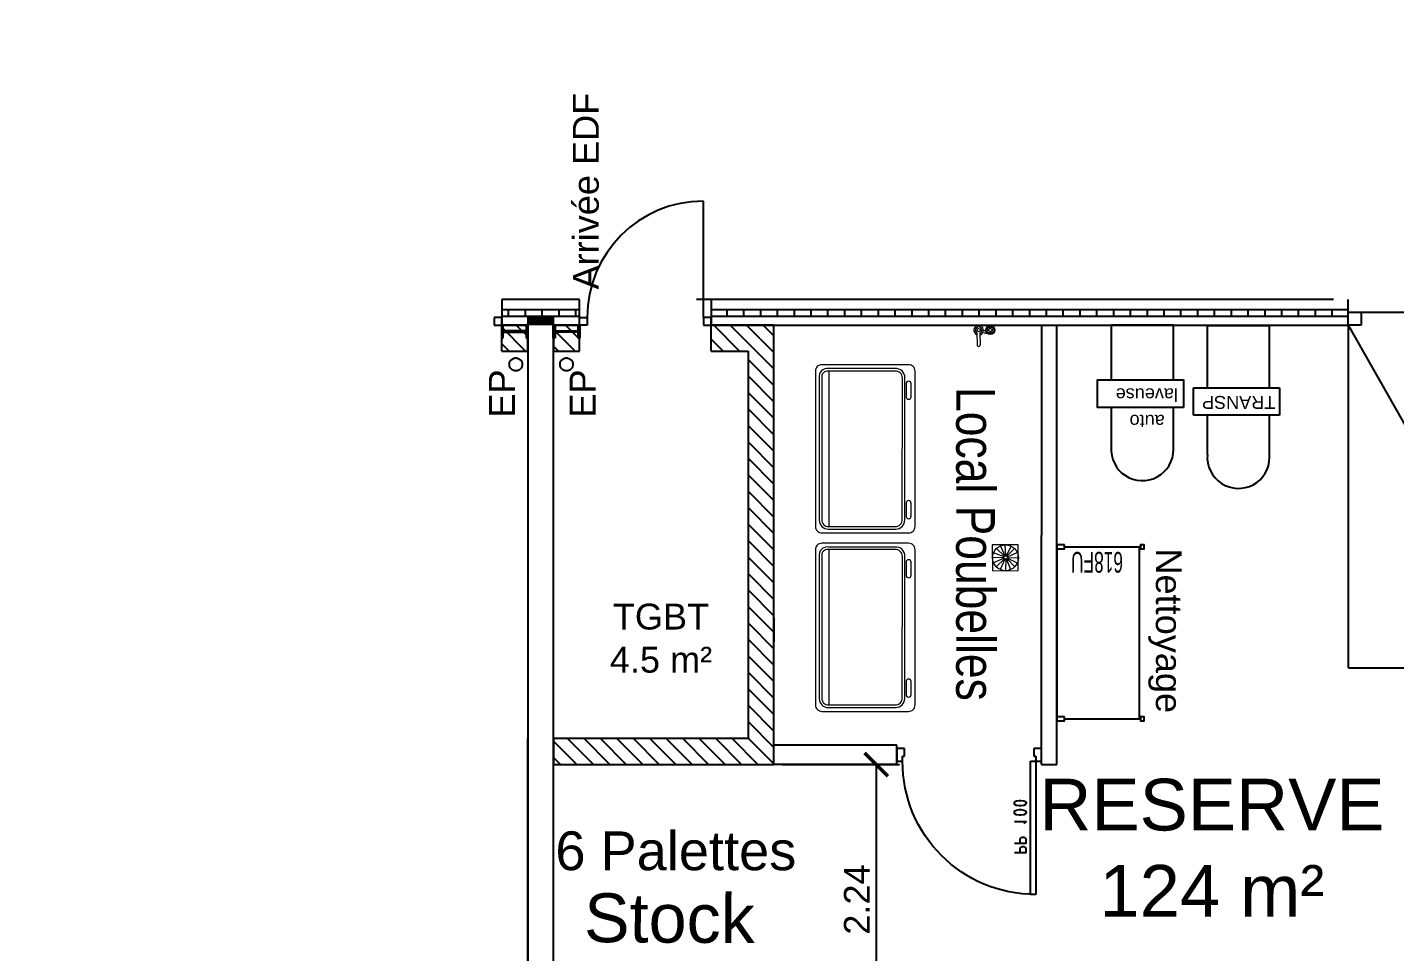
# Model space of a CAD drawing. Header units: millimetres. Extents: x 15590 to 15992, y 1055 to 1132.
# Drawn here: x 15892.7 to 15903.27, y 1110.51 to 1117.66 of the extents above; entities that cross this region are included whole.
import ezdxf
from ezdxf.enums import TextEntityAlignment as Align

# ---------------------------------------------------------------- set-up
doc = ezdxf.new("R2010")
doc.units = ezdxf.units.MM
doc.header["$MEASUREMENT"] = 0
for name, pattern in [('Cache', [564.444447, 282.222223, -282.222223]), ('CC1', [0.375, 0.25, -0.125]), ('Tirets', [0.004586, 0.002822, -0.001764])]:
    doc.linetypes.add(name, pattern=pattern)
doc.layers.get('0').update_dxf_attribs({"lineweight": 9})
for name, color, linetype in [('03_Projet', 7, 'Continuous'), ('05_Textes', 7, 'Continuous'), ('06-VBO', 3, 'Continuous'), ('59', 7, 'Continuous'), ('AEP-PTT-EDF', 7, 'Continuous'), ('Cotation', 7, 'Continuous'), ('EP', 7, 'Continuous'), ('FAMILLES', 8, 'Continuous'), ('gondole', 6, 'Continuous'), ('murs exterieurs.P', 7, 'Continuous'), ('murs interieurs.P', 7, 'Continuous'), ('Parois', 7, 'Continuous'), ('structure', 7, 'Continuous'), ('surgeles', 4, 'Continuous')]:
    doc.layers.add(name, color=color, linetype=linetype)
doc.layers.add('DM Divers', color=7, linetype='Continuous', lineweight=9)
doc.styles.add('Arial', font='arial.ttf')
doc.styles.add('Arial Narrow', font='ARIALN.TTF', dxfattribs={"height": 0.3})
doc.styles.add('GENERATED_STYLE_2', font='')
doc.styles.get("Standard").update_dxf_attribs({"font": 'swiss.ttf', "height": 0.2})
doc.styles.get('GENERATED_STYLE_2').set_extended_font_data('Arial Occidental')
doc.dimstyles.get("Standard").update_dxf_attribs({"dimtxt": 0.2, "dimasz": 0.18, "dimexe": 0.18, "dimexo": 0.0625, "dimgap": 0.05, "dimtad": 1, "dimzin": 4, "dimdsep": 46, "dimtxsty": 'Standard', "dimblk": 'ARCHTICK', "dimcen": 0.09, "dimadec": 0, "dimazin": 0, "dimtfac": 1, "dimtofl": 0, "dimtmove": 0, "dimatfit": 3, "dimfxl": 1, "dimtolj": 1, "dimtzin": 0, "dimarcsym": 0})
pattern_1 = [(90, (15888.23031, 1074.85421), (-0.13, 8e-18), []), (180, (15888.23031, 1074.85421), (-8e-18, -0.13), [])]
pattern_2 = [(135, (15888.23031, 1074.85421), (-0.0636396, -0.0636396), [])]

# ---------------------------------------------------------------- blocks, each defined once
blk = doc.blocks.new('Poubelle 1.30x0.77')
at = {"color": 7, "linetype": 'Continuous', "lineweight": 9}
blk.add_line((1.249, 0.668), (0.05, 0.668), dxfattribs=at)
for points in [[(1.25, 0.77), (0.05, 0.77, 0.418752), (0, 0.72), (0, 0.05, 0.431472), (0.05, 0), (1.25, 0, 0.434675), (1.3, 0.05), (1.3, 0.72, 0.441699)], [(0.1, 0.08), (1.199, 0.078, 0.445076), (1.271, 0.155), (1.271, 0.67, 0.499428), (1.198, 0.741), (0.099, 0.741, 0.41626), (0.03, 0.671), (0.03, 0.15, 0.416121)], [(0.104, 0.1), (1.199, 0.098, 0.445076), (1.251, 0.154), (1.251, 0.671, 0.517979), (1.2, 0.721), (0.103, 0.721, 0.45099), (0.05, 0.669), (0.05, 0.154, 0.457206)], [(0.13, 0.03), (0.23, 0.03, 0.999999), (0.23, 0.07), (0.13, 0.07, 0.999998)], [(1.053, 0.03), (1.153, 0.03, 0.999999), (1.153, 0.07), (1.053, 0.07, 0.999998)]]:
    blk.add_lwpolyline(points, format="xyb", close=True, dxfattribs=at)
blk = doc.blocks.new('PP100')
at = {"layer": '59', "color": 105, "linetype": 'Continuous'}
for p, q in [((107.5, 113), (103.5, 113)), ((103.5, 113), (103.5, 10)), ((107.5, 10), (107.5, 113)), ((0, 10), (4.5, 10)), ((0, 0), (0, 10)), ((6, 0), (0, 0)), ((4.5, 10), (4.5, 6)), ((4.5, 6), (6, 6)), ((6, 6), (6, 0)), ((103.5, 10), (107.5, 10)), ((106, 6), (107.5, 6)), ((106, 0), (106, 6)), ((112, 0), (106, 0)), ((107.5, 6), (107.5, 10)), ((107.5, 10), (112, 10)), ((112, 10), (112, 0))]:
    blk.add_line(p, q, dxfattribs=at)
for points in [[(91, 80.5, 0), (100, 80.5, 0), (100, 77.7, 0), (99.6, 76.8, 0), (99.2, 76.5, 0), (98.3, 76.2, 0), (97, 76.2, 0), (96.2, 76.5, 0), (95.7, 76.8, 0), (95.3, 77.7, 0), (95.3, 80.5, 0)], [(91, 73.3, 0), (100, 73.3, 0), (100, 70.5, 0), (99.6, 69.6, 0), (99.2, 69.3, 0), (98.3, 69, 0), (97, 69, 0), (96.2, 69.3, 0), (95.7, 69.6, 0), (95.3, 70.5, 0), (95.3, 73.3, 0)], [(98.7, 58.2, 0), (99.2, 57.6, 0), (100, 56.7, 0), (91, 56.7, 0)], [(100, 49.8, 0), (99.6, 50.7, 0), (98.3, 51.3, 0), (96.2, 51.7, 0), (94.9, 51.7, 0), (92.7, 51.3, 0), (91.4, 50.7, 0), (91, 49.8, 0), (91, 49.2, 0), (91.4, 48.3, 0), (92.7, 47.7, 0), (94.9, 47.4, 0), (96.2, 47.4, 0), (98.3, 47.7, 0), (99.6, 48.3, 0), (100, 49.2, 0), (100, 49.8, 0)], [(100, 42.6, 0), (99.6, 43.5, 0), (98.3, 44.1, 0), (96.2, 44.5, 0), (94.9, 44.5, 0), (92.7, 44.1, 0), (91.4, 43.5, 0), (91, 42.6, 0), (91, 42, 0), (91.4, 41.1, 0), (92.7, 40.5, 0), (94.9, 40.2, 0), (96.2, 40.2, 0), (98.3, 40.5, 0), (99.6, 41.1, 0), (100, 42, 0), (100, 42.6, 0)]]:
    blk.add_polyline3d(points, dxfattribs=at)
blk.add_arc((107.5, 10), 103, 90, 180, dxfattribs=at)
blk = doc.blocks.new('M618FU-1330')
for points in [[(-0.637, 1.345), (-0.647, 1.345), (-0.647, 1.36), (-0.677, 1.36), (-0.677, 1.33), (-0.647, 1.33), (-0.647, 1.345), (-0.637, 1.345)], [(-0.06, 1.345), (-0.637, 1.345)], [(-0.636, 0.015), (-0.636, 1.345)], [(-0.637, 0.015), (-0.647, 0.015), (-0.647, 0.03), (-0.677, 0.03), (-0.677, 0), (-0.647, 0), (-0.647, 0.015), (-0.637, 0.015)], [(-0.06, 0.015), (-0.637, 0.015)]]:
    blk.add_lwpolyline(points)
for points in [[(-0.06, 1.33), (0, 1.33), (0, 1.36), (-0.06, 1.36)], [(-0.06, 0), (0, 0), (0, 0.03), (-0.06, 0.03)]]:
    blk.add_lwpolyline(points, close=True)
at = {"color": 7, "lineweight": 25}
blk.add_lwpolyline([(0, 0.03), (0, 1.33)], dxfattribs=at)
at = {"color": 151, "lineweight": 15, "width": 0.6}
blk.add_text('618FU', height=0.16, dxfattribs=at).set_placement((-0.11, 0.135), align=Align.MIDDLE_RIGHT)
blk = doc.blocks.new('_ArchTick')
at = {"color": 0, "linetype": 'ByBlock', "const_width": 0.15}
blk.add_lwpolyline([(-0.5, -0.5), (0.5, 0.5)], dxfattribs=at)
blk = doc.blocks.new('*D469')
at = {"color": 0, "lineweight": -2, "transparency": 16777216}
for p, q in [((15898.535, 1111.956), (15899.444, 1111.956)), ((15899.264, 1111.956), (15899.264, 1109.718)), ((15898.536, 1109.718), (15899.444, 1109.718))]:
    blk.add_line(p, q, dxfattribs=at)
at = {"layer": 'DEFPOINTS', "color": 0, "transparency": 16777216}
for p in [(15898.472, 1111.956), (15898.474, 1109.718), (15899.264, 1109.718)]:
    blk.add_point(p, dxfattribs=at)
at = {"color": 0, "lineweight": -2, "transparency": 16777216, "xscale": 0.18, "yscale": 0.18, "zscale": 0.18}
for p, rotation in [((15899.264, 1111.956), 90), ((15899.264, 1109.718), 270)]:
    blk.add_blockref('_ArchTick', p, dxfattribs=dict(at, rotation=rotation))
at = {"color": 0, "transparency": 16777216, "insert": (15899.114, 1110.912), "char_height": 0.2, "attachment_point": 5, "rotation": 90}
blk.add_mtext('\\A1;2.24', dxfattribs=at)
blk = doc.blocks.new('A$C39CF462D')
for p, q in [((0.268, 0.15), (0.269, 0.059)), ((0.294, 0.059), (0.293, 0.15)), ((0.179, 0.04), (0.172, 0.04)), ((0.179, 0.034), (0.172, 0.034)), ((0.188, 0.049), (0.188, 0.056)), ((0.188, 0.025), (0.188, 0.018)), ((0.194, 0.049), (0.194, 0.056)), ((0.194, 0.025), (0.194, 0.018)), ((0.203, 0.04), (0.21, 0.04)), ((0.203, 0.034), (0.21, 0.034))]:
    blk.add_line(p, q)
at = {"linetype": 'Continuous'}
blk.add_line((0.294, 0.037), (0.294, 0.037), dxfattribs=at)
for centre, radius in [((0.191, 0.037), 0.0344), ((0.166, 0.037), 0.00699), ((0.191, 0.037), 0.0125), ((0.191, 0.062), 0.00699), ((0.191, 0.012), 0.00699), ((0.216, 0.037), 0.00699), ((0.282, 0.037), 0.0125)]:
    blk.add_circle(centre, radius)
for centre, radius, start, end in [((0.281, 0.15), 0.0125, 0.3189, 180.3189), ((0.191, 0.037), 0.025, 105.5596, 164.5282), ((0.191, 0.037), 0.025, 196.5532, 254.2236), ((0.191, 0.037), 0.025, 16.7602, 74.3978), ((0.191, 0.037), 0.025, 286.4389, 344.4073), ((0.282, 0.037), 0.0375, 109.9703, 70.6792), ((0.282, 0.037), 0.025, 120.662, 60.0743)]:
    blk.add_arc(centre, radius, start, end)
for centre, radius, start, end in [((0.272, 0.281), 0.24, 249.2635, 249.7406), ((0.289, 0.327), 0.289, 249.7406, 249.8447), ((0.287, 0.324), 0.269, 253.2234, 261.8884), ((0.289, 0.327), 0.289, 257.0481, 261.0416), ((0.289, 0.327), 0.289, 265.9941, 265.9977)]:
    blk.add_arc(centre, radius, start, end, dxfattribs=at)
blk = doc.blocks.new('in  siphon de sol')
for p, q in [((-0.099, 0.1), (-0.099, -0.1)), ((0.101, 0.1), (-0.099, 0.1)), ((-0.015, 0.004), (-0.091, 0.041)), ((-0.012, 0.008), (-0.071, 0.07)), ((-0.007, 0.011), (-0.039, 0.092)), ((-0.002, 0.012), (0.001, 0.1)), ((0.004, 0.011), (0.041, 0.091)), ((0.008, 0.008), (0.071, 0.071)), ((0.01, 0.004), (0.092, 0.039)), ((0.101, -0.1), (0.101, 0.1)), ((-0.016, -0.001), (-0.099, 0)), ((-0.099, -0.1), (0.101, -0.1)), ((-0.015, -0.007), (-0.092, -0.04)), ((-0.012, -0.011), (-0.071, -0.071)), ((-0.008, -0.014), (-0.044, -0.09)), ((-0.002, -0.015), (0.001, -0.1)), ((0.003, -0.014), (0.038, -0.092)), ((0.008, -0.011), (0.07, -0.071)), ((0.011, -0.007), (0.092, -0.039)), ((0.012, -0.001), (0.101, 0))]:
    blk.add_line(p, q)
for centre, radius in [((0, 0), 0.1), ((-0.002, -0.002), 0.0138)]:
    blk.add_circle(centre, radius)

msp = doc.modelspace()

# ---------------------------------------------------------------- hatches: boundary and pattern name
at = {"layer": 'murs exterieurs.P', "linetype": 'Continuous', "ltscale": 1000}
h = msp.add_hatch(dxfattribs=at)
h.set_pattern_fill('ISOLANT_POLYSTYRENE_0005', color=256, scale=0.1, angle=90, style=0, pattern_type=2)
h.set_pattern_definition(pattern_1)
h.paths.add_polyline_path([(15896.668, 1115.473), (15896.368, 1115.473), (15896.368, 1115.423), (15896.668, 1115.423)], flags=0)
for points in [[(15896.568, 1115.353), (15896.668, 1115.353), (15896.668, 1115.423), (15896.568, 1115.423)], [(15896.768, 1115.423), (15896.668, 1115.423), (15896.668, 1115.353), (15896.768, 1115.353)]]:
    msp.add_hatch(color=256, dxfattribs=at).paths.add_polyline_path(points, flags=0)
h = msp.add_hatch(dxfattribs=at)
h.set_pattern_fill('ISOLANT_POLYSTYRENE_0005', color=256, scale=0.1, angle=90, style=0, pattern_type=2)
h.set_pattern_definition(pattern_1)
h.paths.add_polyline_path([(15896.968, 1115.473), (15896.668, 1115.473), (15896.668, 1115.423), (15896.968, 1115.423)], flags=0)
h = msp.add_hatch(dxfattribs=at)
h.set_pattern_fill('ISOLANT_POLYSTYRENE_0005', color=256, scale=0.1, angle=90, style=0, pattern_type=2)
h.set_pattern_definition(pattern_1)
h.paths.add_polyline_path([(15902.914, 1115.473), (15897.988, 1115.473), (15897.988, 1115.423), (15902.914, 1115.423)], flags=0)
at = {"layer": 'murs interieurs.P', "linetype": 'Continuous', "ltscale": 1000}
h = msp.add_hatch(dxfattribs=at)
h.set_pattern_fill('BRIQUES_DE_PAREMENT_0005', color=256, scale=0.1, angle=90, style=0, pattern_type=2)
h.set_pattern_definition(pattern_2)
h.paths.add_polyline_path([(15896.368, 1115.353), (15896.368, 1115.153), (15896.568, 1115.153), (15896.568, 1115.353)], flags=0)
h = msp.add_hatch(dxfattribs=at)
h.set_pattern_fill('BRIQUES_DE_PAREMENT_0005', color=256, scale=0.1, angle=90, style=0, pattern_type=2)
h.set_pattern_definition(pattern_2)
h.paths.add_polyline_path([(15896.768, 1115.353), (15896.768, 1115.153), (15896.968, 1115.153), (15896.968, 1115.353)], flags=0)
h = msp.add_hatch(dxfattribs=at)
h.set_pattern_fill('BRIQUES_DE_PAREMENT_0005', color=256, scale=0.1, angle=90, style=0, pattern_type=2)
h.set_pattern_definition(pattern_2)
h.paths.add_polyline_path([(15897.988, 1115.353), (15897.988, 1115.153), (15898.272, 1115.153), (15898.472, 1115.353)], flags=0)
h = msp.add_hatch(dxfattribs=at)
h.set_pattern_fill('BRIQUES_DE_PAREMENT_0005', color=256, scale=0.1, angle=90, style=0, pattern_type=2)
h.set_pattern_definition(pattern_2)
h.paths.add_polyline_path([(15898.472, 1111.956), (15898.472, 1115.353), (15898.272, 1115.153), (15898.272, 1112.156)], flags=0)
h = msp.add_hatch(dxfattribs=at)
h.set_pattern_fill('BRIQUES_DE_PAREMENT_0005', color=256, scale=0.1, angle=90, style=0, pattern_type=2)
h.set_pattern_definition(pattern_2)
h.paths.add_polyline_path([(15898.272, 1112.156), (15896.768, 1112.156), (15896.768, 1111.956), (15898.472, 1111.956)], flags=0)

# ---------------------------------------------------------------- linework, layer by layer
msp.add_circle((15910.63, 1093.156), 38.441)
at = {"layer": '06-VBO', "color": 3}
for p, q in [((15901.563, 1115.353), (15901.082, 1115.353)), ((15901.825, 1114.87), (15901.825, 1115.349)), ((15902.306, 1115.349), (15901.825, 1115.349)), ((15902.306, 1114.87), (15902.306, 1115.349)), ((15901.718, 1114.658), (15901.718, 1114.87)), ((15901.718, 1114.87), (15902.383, 1114.87)), ((15902.383, 1114.87), (15902.383, 1114.658)), ((15902.383, 1114.658), (15901.718, 1114.658)), ((15901.825, 1114.352), (15901.825, 1114.658)), ((15902.306, 1114.332), (15902.306, 1114.658))]:
    msp.add_line(p, q, dxfattribs=at)
at = {"layer": '06-VBO'}
for points in [[(15901.082, 1114.93), (15901.082, 1115.353)], [(15901.563, 1114.93), (15901.563, 1115.353)], [(15901.082, 1114.411), (15901.082, 1114.717)], [(15901.563, 1114.391), (15901.563, 1114.717)]]:
    msp.add_lwpolyline(points, dxfattribs=at)
msp.add_lwpolyline([(15901.64, 1114.717), (15900.975, 1114.717), (15900.975, 1114.93), (15901.64, 1114.93)], close=True, dxfattribs=at)
msp.add_arc((15901.322, 1114.392), 0.241, 175.3706, 359.8603, dxfattribs=at)
at = {"layer": '06-VBO', "color": 3}
msp.add_arc((15902.065, 1114.332), 0.241, 175.3706, 359.8603, dxfattribs=at)
at = {"layer": 'Cotation', "linetype": 'Continuous', "ltscale": 1000}
for p, q in [((15899.438, 1115.553), (15899.25, 1115.553)), ((15898.272, 1113.091), (15898.272, 1112.904)), ((15898.472, 1113.091), (15898.472, 1112.904))]:
    msp.add_line(p, q, dxfattribs=at)
at = {"layer": 'EP', "linetype": 'Tirets', "ltscale": 1000}
for centre in [(15896.476, 1115.05), (15896.868, 1115.05)]:
    msp.add_circle(centre, 0.05, dxfattribs=at)
at = {"layer": 'murs exterieurs.P', "linetype": 'Continuous', "ltscale": 1000}
for p, q in [((15897.928, 1115.413), (15897.928, 1116.313)), ((15896.368, 1115.553), (15896.368, 1115.473)), ((15896.968, 1115.473), (15896.968, 1115.553)), ((15897.988, 1115.553), (15897.988, 1115.473)), ((15902.914, 1115.473), (15902.914, 1115.553)), ((15896.368, 1115.413), (15896.308, 1115.413)), ((15896.308, 1115.413), (15896.308, 1115.353)), ((15896.668, 1115.473), (15896.368, 1115.473)), ((15896.368, 1115.473), (15896.368, 1115.423)), ((15896.368, 1115.353), (15896.368, 1115.413)), ((15896.568, 1115.423), (15896.568, 1115.353)), ((15896.968, 1115.473), (15896.668, 1115.473)), ((15896.768, 1115.353), (15896.768, 1115.423)), ((15896.968, 1115.423), (15896.968, 1115.473)), ((15896.968, 1115.413), (15897.028, 1115.413)), ((15896.968, 1115.353), (15896.968, 1115.413)), ((15897.028, 1115.413), (15897.028, 1115.353)), ((15897.988, 1115.413), (15897.928, 1115.413)), ((15897.928, 1115.413), (15897.928, 1115.353)), ((15902.914, 1115.473), (15897.988, 1115.473)), ((15897.988, 1115.473), (15897.988, 1115.423)), ((15897.988, 1115.353), (15897.988, 1115.413)), ((15902.914, 1115.423), (15902.914, 1115.473)), ((15902.914, 1115.453), (15903.014, 1115.453)), ((15902.914, 1115.353), (15902.914, 1115.453)), ((15903.014, 1115.453), (15903.014, 1115.353)), ((15903.014, 1115.453), (15906.014, 1115.453)), ((15896.308, 1115.353), (15896.368, 1115.353)), ((15897.028, 1115.353), (15896.968, 1115.353)), ((15897.928, 1115.353), (15897.988, 1115.353)), ((15903.014, 1115.353), (15902.914, 1115.353))]:
    msp.add_line(p, q, dxfattribs=at)
at = {"layer": 'murs exterieurs.P', "color": 31, "linetype": 'Continuous', "lineweight": 25, "ltscale": 1000}
for p, q in [((15896.368, 1115.423), (15896.368, 1115.353)), ((15896.368, 1115.423), (15896.668, 1115.423)), ((15896.668, 1115.423), (15896.968, 1115.423)), ((15896.968, 1115.353), (15896.968, 1115.423)), ((15897.988, 1115.423), (15897.988, 1115.353)), ((15897.988, 1115.423), (15902.914, 1115.423)), ((15902.914, 1115.353), (15902.914, 1115.423))]:
    msp.add_line(p, q, dxfattribs=at)
at = {"layer": 'murs exterieurs.P', "linetype": 'Cache', "ltscale": 1000}
for p, q in [((15902.914, 1115.353), (15904.415, 1112.703)), ((15902.915, 1112.703), (15902.915, 1115.353)), ((15902.915, 1112.703), (15905.914, 1112.703))]:
    msp.add_line(p, q, dxfattribs=at)
at = {"layer": 'murs exterieurs.P', "linetype": 'Continuous', "ltscale": 1000, "flags": 128}
for points in [[(15896.668, 1115.553), (15896.368, 1115.553)], [(15896.968, 1115.553), (15896.668, 1115.553)], [(15902.799, 1115.553), (15897.873, 1115.553)], [(15896.568, 1115.353), (15896.568, 1070.704)], [(15896.768, 1070.704), (15896.768, 1115.353)]]:
    msp.add_lwpolyline(points, dxfattribs=at)
at = {"layer": 'murs exterieurs.P', "color": 31, "linetype": 'Continuous', "lineweight": 25, "ltscale": 1000, "flags": 128}
for points in [[(15896.368, 1115.353), (15896.568, 1115.353)], [(15896.768, 1115.353), (15896.968, 1115.353)], [(15897.988, 1115.353), (15902.914, 1115.353)]]:
    msp.add_lwpolyline(points, dxfattribs=at)
at = {"layer": 'murs exterieurs.P', "linetype": 'Continuous', "ltscale": 1000}
msp.add_arc((15897.928, 1115.413), 0.9, 90, 180, dxfattribs=at)
at = {"layer": 'murs interieurs.P', "linetype": 'Continuous', "ltscale": 1000}
for p, q in [((15896.368, 1115.153), (15896.368, 1115.353)), ((15896.368, 1115.153), (15896.368, 1115.353)), ((15896.968, 1115.153), (15896.968, 1115.353)), ((15896.968, 1115.153), (15896.968, 1115.353)), ((15897.988, 1115.153), (15897.988, 1115.353)), ((15897.988, 1115.153), (15897.988, 1115.353))]:
    msp.add_line(p, q, dxfattribs=at)
at = {"layer": 'murs interieurs.P', "linetype": 'Continuous', "ltscale": 1000, "flags": 128}
for points in [[(15896.568, 1115.353), (15896.368, 1115.353)], [(15896.568, 1115.153), (15896.568, 1115.353)], [(15896.968, 1115.353), (15896.768, 1115.353)], [(15896.768, 1115.353), (15896.768, 1115.153)], [(15898.472, 1115.353), (15897.988, 1115.353)], [(15898.472, 1111.956), (15898.472, 1115.353)], [(15896.368, 1115.153), (15896.568, 1115.153)], [(15896.768, 1115.153), (15896.968, 1115.153)], [(15897.988, 1115.153), (15898.272, 1115.153)], [(15898.272, 1115.153), (15898.272, 1112.156)], [(15896.568, 1111.956), (15896.568, 1112.156)], [(15898.272, 1112.156), (15896.768, 1112.156)], [(15896.768, 1112.156), (15896.768, 1111.956)], [(15896.568, 1102.355), (15896.568, 1111.956)], [(15896.768, 1111.956), (15898.472, 1111.956)]]:
    msp.add_lwpolyline(points, dxfattribs=at)
at = {"layer": 'Parois'}
for p, q in [((15899.422, 1112.106), (15898.472, 1112.106)), ((15899.422, 1111.956), (15899.422, 1112.106)), ((15900.542, 1112.106), (15900.542, 1112.106)), ((15900.542, 1111.956), (15900.542, 1112.106)), ((15899.422, 1111.956), (15898.472, 1111.956)), ((15900.542, 1111.956), (15900.66, 1111.957))]:
    msp.add_line(p, q, dxfattribs=at)
at = {"layer": 'structure', "color": 160, "linetype": 'Continuous', "lineweight": 35, "ltscale": 1000}
for p, q in [((15896.377, 1115.353), (15896.368, 1115.353)), ((15896.368, 1115.353), (15896.368, 1115.253)), ((15896.377, 1115.312), (15896.377, 1115.353)), ((15896.554, 1115.306), (15896.383, 1115.306)), ((15896.568, 1115.353), (15896.56, 1115.353)), ((15896.56, 1115.353), (15896.56, 1115.312)), ((15896.568, 1115.253), (15896.568, 1115.353)), ((15896.768, 1115.353), (15896.777, 1115.353)), ((15896.768, 1115.253), (15896.768, 1115.353)), ((15896.777, 1115.353), (15896.777, 1115.312)), ((15896.783, 1115.306), (15896.954, 1115.306)), ((15896.96, 1115.312), (15896.96, 1115.353)), ((15896.96, 1115.353), (15896.968, 1115.353)), ((15896.968, 1115.353), (15896.968, 1115.253)), ((15896.368, 1115.253), (15896.377, 1115.253)), ((15896.377, 1115.253), (15896.377, 1115.295)), ((15896.383, 1115.301), (15896.554, 1115.301)), ((15896.56, 1115.295), (15896.56, 1115.253)), ((15896.56, 1115.253), (15896.568, 1115.253)), ((15896.777, 1115.253), (15896.768, 1115.253)), ((15896.777, 1115.295), (15896.777, 1115.253)), ((15896.954, 1115.301), (15896.783, 1115.301)), ((15896.96, 1115.253), (15896.96, 1115.295)), ((15896.968, 1115.253), (15896.96, 1115.253))]:
    msp.add_line(p, q, dxfattribs=at)
for centre, start, end in [((15896.383, 1115.312), 180, 270), ((15896.554, 1115.312), 270, 0), ((15896.783, 1115.312), 180, 270), ((15896.954, 1115.312), 270, 0), ((15896.383, 1115.295), 90, 180), ((15896.554, 1115.295), 0, 90), ((15896.783, 1115.295), 90, 180), ((15896.954, 1115.295), 0, 90)]:
    msp.add_arc(centre, 0.0056, start, end, dxfattribs=at)
at = {"layer": 'surgeles', "color": 0}
for p, q in [((15900.542, 1112.104), (15900.545, 1115.353)), ((15900.66, 1111.957), (15900.66, 1115.353))]:
    msp.add_line(p, q, dxfattribs=at)

# ---------------------------------------------------------------- block references
for name, p, rotation in [('A$C39CF462D', (15900.337, 1115.352), 180), ('in  siphon de sol', (15900.263, 1113.555), 180.3189416450317)]:
    msp.add_blockref(name, p, dxfattribs=dict(rotation=rotation))
at = {"layer": '03_Projet', "rotation": 89.99999999999997}
for p in [(15899.564, 1113.747), (15899.564, 1112.367)]:
    msp.add_blockref('Poubelle 1.30x0.77', p, dxfattribs=at)
at = {"layer": 'gondole', "linetype": 'CC1', "rotation": 179.9998308483844}
msp.add_blockref('M618FU-1330', (15900.66, 1113.655), dxfattribs=at)
at = {"layer": 'surgeles', "color": 5, "xscale": -0.00999999999839929, "yscale": 0.00999999999839929, "zscale": 0.00999999999839929, "rotation": 180}
msp.add_blockref('PP100', (15899.422, 1112.081), dxfattribs=at)

# ---------------------------------------------------------------- texts
at = {"insert": (15897.666, 1110.957), "char_height": 0.37811, "width": 186.5934, "attachment_point": 2, "rotation": 359.655, "style": 'Arial Narrow'}
msp.add_mtext('{\\fArial|b0|i0|c0|p34;Stock}', dxfattribs=at)
at = {"layer": '05_Textes', "insert": (15900.182, 1113.662), "char_height": 0.3, "width": 2.66616, "attachment_point": 2, "rotation": 270, "style": 'Arial Narrow'}
msp.add_mtext('Local Poubelles', dxfattribs=at)
at = {"layer": '06-VBO', "color": 3}
msp.add_text('TRANSP', height=0.1, rotation=180, dxfattribs=at).set_placement((15902.35, 1114.806))
at = {"layer": '06-VBO', "char_height": 0.1, "width": 0.48146, "attachment_point": 1, "rotation": 180}
for s, insert in [('laveuse', (15901.597, 1114.765)), ('auto', (15901.495, 1114.56))]:
    msp.add_mtext(s, dxfattribs=dict(at, insert=insert))
at = {"layer": 'AEP-PTT-EDF', "linetype": 'Continuous', "insert": (15897.019, 1116.39), "char_height": 0.2, "attachment_point": 5, "rotation": 90, "style": 'GENERATED_STYLE_2'}
msp.add_mtext('{Arrivée EDF}', dxfattribs=at)
at = {"layer": 'DM Divers', "width": 3.36104, "attachment_point": 2}
for s, insert, char_height in [('{\\C1;TGBT\\P4.5 m²}', (15897.599, 1113.2), 0.2), ('{\\C1;RESERVE\\P124 m²}', (15901.86, 1111.846), 0.4)]:
    msp.add_mtext(s, dxfattribs=dict(at, insert=insert, char_height=char_height))
at = {"layer": 'EP', "linetype": 'Continuous', "char_height": 0.2, "attachment_point": 5, "rotation": 90, "style": 'GENERATED_STYLE_2'}
for insert in [(15896.369, 1114.825), (15896.993, 1114.825)]:
    msp.add_mtext('{EP}', dxfattribs=dict(at, insert=insert))
at = {"layer": 'FAMILLES', "color": 0, "insert": (15901.627, 1113.627), "char_height": 0.2, "width": 7.36144, "attachment_point": 1, "rotation": 270, "style": 'Arial'}
msp.add_mtext('Nettoyage', dxfattribs=at)
at = {"layer": 'FAMILLES', "color": 0, "insert": (15896.782, 1111.439), "char_height": 0.3, "width": 7.36144, "attachment_point": 1, "style": 'Arial'}
msp.add_mtext('6 Palettes', dxfattribs=at)

# ---------------------------------------------------------------- dimensions: what is measured, and where the dimension line sits
dim = msp.add_linear_dim(base=(15899.264, 1109.718), p1=(15898.472, 1111.956), p2=(15898.474, 1109.718), angle=90, dimstyle='Standard')
dim.commit()
dim.dimension.update_dxf_attribs({"geometry": '*D469', "text_midpoint": (15899.264, 1110.912), "dimtype": 160})

doc.saveas('drawing.dxf')
